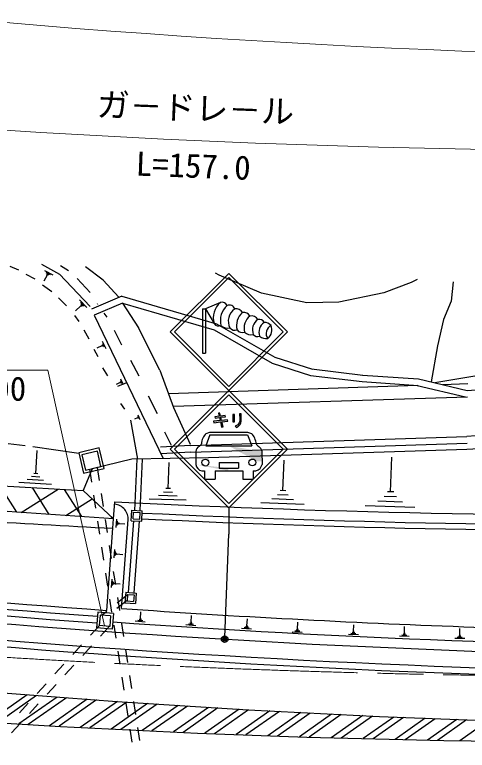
# Model space of a CAD drawing. Units: millimetres, scale not verified. Extents: x -1553829 to 1976667, y 20000 to 3795123.
# Drawn here: x 216488 to 250880, y 271087 to 327018 of the extents above; entities that cross this region are included whole.
import ezdxf
from ezdxf.enums import TextEntityAlignment as Align

# ---------------------------------------------------------------- set-up
doc = ezdxf.new("R2010")
doc.units = ezdxf.units.MM
doc.header["$LTSCALE"] = 1000
doc.header["$PDMODE"] = 32
doc.header["$PDSIZE"] = 500
doc.linetypes.add('CHAIN', pattern=[18.5, 12, -1.5, 3.5, -1.5])
for name, color, linetype, lineweight in [('M-BGD', 7, 'Continuous', 25), ('M-BMK', 2, 'CHAIN', 13), ('M-STR-HTXT', 7, 'Continuous', 13), ('M-STR-STRC', 7, 'Continuous', 25)]:
    doc.layers.add(name, color=color, linetype=linetype, lineweight=lineweight)
doc.styles.add('@ＭＳ ゴシック', font='')
doc.styles.add('ＭＳ ゴシック', font='')
doc.styles.get('@ＭＳ ゴシック').set_extended_font_data('@MS Gothic')
doc.styles.get('ＭＳ ゴシック').set_extended_font_data('MS Gothic')

msp = doc.modelspace()

# ---------------------------------------------------------------- hatches: boundary and pattern name
at = {"layer": 'M-STR-STRC'}
for points in [[(232094, 296155), (232047, 296386), (231710, 296350), (231694, 296451), (232016, 296491), (231965, 296712), (232076, 296731), (232126, 296502), (232490, 296546), (232501, 296448), (232157, 296404), (232210, 296171), (232669, 296225), (232687, 296122), (232228, 296073), (232323, 295673), (232212, 295654), (232119, 296056), (231618, 295997), (231605, 296100)], [(233076, 296621), (233188, 296621), (233186, 296065), (233076, 296067)], [(233568, 296067), (233584, 296155), (233584, 296295), (233582, 296672), (233692, 296670), (233696, 296156), (233690, 296107), (233683, 296038), (233667, 295970), (233643, 295913), (233612, 295856), (233576, 295808), (233525, 295751), (233470, 295711), (233409, 295673), (233350, 295643), (233253, 295724), (233352, 295778), (233435, 295842), (233498, 295913), (233540, 295985)], [(232761, 294229), (235280, 293815), (235279, 293824), (235278, 293832), (235276, 293840), (235274, 293849), (235272, 293857), (235270, 293866), (235268, 293874), (235266, 293882), (235263, 293890), (235261, 293899), (235258, 293907), (235255, 293915), (235252, 293923), (235249, 293931), (235245, 293939), (235242, 293946), (235238, 293954), (235235, 293962), (235231, 293970), (235227, 293977), (235223, 293985), (235218, 293992), (235280, 293815), (235282, 293071), (234799, 293049), (234797, 293054), (234796, 293058), (234794, 293062), (234793, 293067), (234791, 293071), (234789, 293075), (234787, 293079), (234786, 293084), (234784, 293088), (234782, 293092), (234779, 293096), (234777, 293100), (234775, 293104), (234773, 293108), (234770, 293112), (234768, 293116)], [(230243, 292815), (232714, 292549), (232713, 292339)]]:
    msp.add_hatch(color=256, dxfattribs=at).paths.add_polyline_path(points)

# ---------------------------------------------------------------- linework, layer by layer
at = {"layer": 'M-BGD'}
for p, q in [((216129, 307889), (216774, 307612)), ((218516, 308045), (219887, 307287)), ((219974, 307960), (220571, 307570)), ((217339, 307293), (218024, 306935)), ((218951, 307213), (218705, 306768)), ((218739, 307579), (219374, 307228)), ((218862, 307428), (219180, 307252)), ((218907, 307320), (219066, 307232)), ((218911, 307235), (218991, 307191)), ((219887, 307287), (222219, 304820)), ((221239, 306951), (222230, 305892)), ((218610, 306477), (219316, 305978)), ((219822, 305479), (220429, 304880)), ((224638, 305628), (222333, 304622)), ((224638, 305628), (231832, 303514)), ((221518, 304881), (221119, 304505)), ((221419, 305327), (221957, 304758)), ((221484, 304917), (221551, 304846)), ((221497, 305131), (221766, 304847)), ((221507, 305006), (221642, 304864)), ((224671, 305097), (222533, 304164)), ((222758, 305052), (222787, 305010)), ((224671, 305097), (225883, 303205)), ((224671, 305097), (231634, 303051)), ((223262, 304335), (223488, 304012)), ((221395, 303682), (221057, 304140)), ((222533, 304164), (227764, 293261)), ((227512, 300002), (225883, 303205)), ((231832, 303514), (236252, 300972)), ((222154, 302348), (221767, 303040)), ((224038, 303031), (224608, 301910)), ((231634, 303051), (236050, 300512)), ((270338, 302670), (248407, 299031)), ((223145, 302196), (223411, 301640)), ((223156, 302030), (223289, 301753)), ((222500, 301599), (222809, 301021)), ((223111, 301838), (222722, 301652)), ((223095, 301873), (223128, 301804)), ((223133, 301934), (223200, 301795)), ((236252, 300972), (239122, 300075)), ((225299, 300750), (225909, 299548)), ((236050, 300512), (238973, 299597)), ((223575, 299564), (223173, 300177)), ((227512, 300002), (228167, 298201)), ((239033, 300094), (242943, 299620)), ((224521, 299327), (224730, 298890)), ((238973, 299597), (242882, 299124)), ((242918, 299622), (247185, 299321)), ((247185, 299321), (250873, 298445)), ((250873, 298445), (270333, 299741)), ((224495, 299046), (224189, 298899)), ((224995, 299032), (224308, 298738)), ((224482, 299073), (224508, 299019)), ((224512, 299121), (224565, 299012)), ((224530, 299197), (224634, 298979)), ((247125, 298822), (228167, 298201)), ((242882, 299124), (247150, 298823)), ((247070, 298835), (250757, 297959)), ((250923, 298946), (249026, 298884)), ((228167, 298201), (228548, 297154)), ((226623, 298047), (227315, 296685)), ((250906, 297946), (228520, 297215)), ((224847, 297033), (224557, 297455)), ((225836, 296587), (225997, 296249)), ((225842, 296486), (225923, 296317)), ((225299, 296178), (225820, 293234)), ((225815, 296369), (225579, 296256)), ((225805, 296390), (225825, 296348)), ((225829, 296428), (225869, 296343)), ((266312, 295972), (250855, 294947)), ((227867, 295303), (228380, 294294)), ((229861, 294266), (250855, 294947)), ((266174, 294962), (250838, 293947)), ((217287, 294228), (215995, 294383)), ((229849, 294266), (227555, 294138)), ((229877, 293766), (250871, 294447)), ((221371, 293660), (217870, 294171)), ((218092, 292128), (218202, 293872)), ((222917, 294074), (221359, 293709)), ((221359, 293709), (221724, 292151)), ((222768, 293833), (221600, 293560)), ((223042, 292665), (222768, 293833)), ((223282, 292516), (222917, 294074)), ((229877, 293766), (227583, 293639)), ((250838, 293947), (231225, 293313)), ((221600, 293560), (221873, 292391)), ((225393, 293225), (222363, 292497)), ((231225, 293313), (225393, 293225)), ((225628, 289332), (225803, 293231)), ((226028, 289312), (226202, 293213)), ((236874, 290833), (236955, 293149)), ((245054, 290742), (245146, 293377)), ((221873, 292391), (223042, 292665)), ((222753, 292590), (222907, 291602)), ((228145, 290990), (228213, 292960)), ((218248, 292119), (217936, 292138)), ((222363, 292497), (221683, 290838)), ((221724, 292151), (223282, 292516)), ((222167, 292460), (222320, 291472)), ((219291, 291303), (216800, 291459)), ((218683, 291591), (217438, 291669)), ((218388, 291860), (217765, 291899)), ((216643, 289189), (215375, 291205)), ((216979, 289167), (219801, 290942)), ((219111, 289023), (217832, 291056)), ((221579, 288857), (220283, 290915)), ((228321, 290984), (227969, 290996)), ((237081, 290826), (236668, 290840)), ((224003, 288694), (199521, 290343)), ((221683, 290838), (224003, 288694)), ((222474, 290484), (222627, 289495)), ((223060, 290614), (223214, 289626)), ((228829, 290402), (227421, 290451)), ((228487, 290696), (227783, 290720)), ((237277, 290488), (236449, 290516)), ((245512, 290350), (244571, 290382)), ((245290, 290734), (244819, 290751)), ((220371, 288938), (222374, 290199)), ((224003, 288694), (224099, 289983)), ((229523, 290096), (226708, 290194)), ((238494, 289783), (235186, 289898)), ((237679, 290142), (236024, 290200)), ((245969, 289957), (244087, 290022)), ((225342, 288545), (225381, 289344)), ((225381, 289344), (226180, 289305)), ((225499, 288687), (225523, 289186)), ((225523, 289186), (226023, 289162)), ((225998, 288663), (226023, 289162)), ((226141, 288506), (226180, 289305)), ((246897, 289548), (243133, 289678)), ((223368, 288638), (223521, 287650)), ((223798, 288732), (223896, 288793)), ((223949, 287966), (224003, 288694)), ((224200, 288028), (224250, 288668)), ((224596, 281872), (225102, 288638)), ((225499, 288687), (225998, 288663)), ((222781, 288507), (222934, 287519)), ((224276, 288183), (224302, 288503)), ((224347, 288258), (224359, 288418)), ((224414, 288293), (224420, 288373)), ((224417, 288333), (224864, 288297)), ((225128, 283085), (225536, 288535)), ((225342, 288545), (226141, 288506)), ((225567, 283051), (225975, 288514)), ((223483, 281728), (223949, 287966)), ((223088, 286531), (223241, 285543)), ((223675, 286662), (223828, 285673)), ((224044, 285717), (224094, 286356)), ((224120, 285871), (224146, 286191)), ((224190, 285946), (224203, 286106)), ((224258, 285981), (224264, 286061)), ((224261, 286021), (224708, 285986)), ((223395, 284555), (223548, 283567)), ((223982, 284685), (224135, 283697)), ((223838, 283469), (223888, 284108)), ((223914, 283624), (223940, 283943)), ((223985, 283698), (223997, 283858)), ((224052, 283733), (224058, 283813)), ((224055, 283773), (224502, 283738)), ((224926, 283101), (224863, 282303)), ((224926, 283101), (225723, 283038)), ((225723, 283038), (225661, 282241)), ((223702, 282578), (223855, 281590)), ((225028, 282484), (224250, 281856)), ((225060, 282896), (224278, 282273)), ((224289, 282709), (224442, 281721)), ((225064, 282940), (225025, 282441)), ((225064, 282940), (225562, 282901)), ((225562, 282901), (225523, 282402)), ((224863, 282303), (225661, 282241)), ((225025, 282441), (225523, 282402)), ((222793, 281587), (222699, 280391)), ((223989, 281493), (222793, 281587)), ((222976, 281372), (222914, 280574)), ((223774, 281310), (222976, 281372)), ((223496, 281650), (223132, 281360)), ((223989, 281493), (223895, 280297)), ((226041, 281090), (226085, 281617)), ((229890, 280817), (229934, 281344)), ((223774, 281310), (223712, 280512)), ((226398, 280833), (225646, 280896)), ((226216, 280924), (225840, 280955)), ((226129, 281007), (225941, 281023)), ((226088, 281086), (225994, 281094)), ((229937, 280813), (229843, 280821)), ((234130, 280548), (234174, 281075)), ((237971, 280292), (237993, 280820)), ((222927, 280573), (222251, 279836)), ((223895, 280297), (222699, 280391)), ((223712, 280512), (222914, 280574)), ((223687, 280514), (223011, 279777)), ((224009, 280602), (224162, 279614)), ((224596, 280733), (224749, 279745)), ((230248, 280560), (229495, 280623)), ((230066, 280651), (229690, 280682)), ((229978, 280734), (229790, 280750)), ((234487, 280291), (233735, 280354)), ((234305, 280382), (233929, 280414)), ((234217, 280465), (234029, 280481)), ((234177, 280545), (234083, 280552)), ((238062, 280212), (237873, 280220)), ((238018, 280290), (237924, 280294)), ((242234, 280110), (242254, 280638)), ((246104, 279981), (246118, 280509)), ((250308, 279811), (250308, 280340)), ((238338, 280049), (237584, 280081)), ((238153, 280133), (237776, 280149)), ((242602, 279868), (241847, 279898)), ((242416, 279951), (242039, 279966)), ((242325, 280030), (242136, 280038)), ((242281, 280108), (242186, 280111)), ((246475, 279744), (245721, 279764)), ((246289, 279825), (245911, 279835)), ((246196, 279903), (246008, 279908)), ((246151, 279979), (246057, 279982)), ((250496, 279660), (250119, 279660)), ((250402, 279736), (250213, 279736)), ((250355, 279811), (250261, 279811)), ((221576, 279099), (220900, 278362)), ((250685, 279584), (249930, 279585)), ((222335, 279040), (221659, 278303)), ((224316, 278626), (224469, 277638)), ((224903, 278756), (225056, 277768)), ((220224, 277625), (219548, 276888)), ((220984, 277565), (220308, 276828)), ((224623, 276650), (224776, 275661)), ((225210, 276780), (225363, 275792)), ((218873, 276151), (218197, 275413)), ((219632, 276091), (218956, 275354)), ((217521, 274676), (216845, 273939)), ((224930, 274673), (225084, 273685)), ((225517, 274804), (225670, 273816)), ((218281, 274617), (217605, 273880)), ((216929, 273143), (216253, 272405)), ((225237, 272697), (225391, 271709)), ((225824, 272828), (225978, 271839))]:
    msp.add_line(p, q, dxfattribs=at)
for points in [[(224390, 305546), (223208, 306840), (221868, 307854)], [(247066, 306882), (246614, 306653), (244550, 305861), (241116, 305170), (238693, 305122), (235249, 305835), (232025, 307224), (231738, 307375)], [(249805, 306714), (249653, 305248), (249072, 303837), (248615, 301829), (248125, 299098)]]:
    msp.add_lwpolyline(points, dxfattribs=at)
for centre, radius, start, end in [((211419, 2029875), 1765248, 274.21554, 274.21554), ((264128, 1076693), 787000, 265.88396, 266.90838), ((224003, 288694), 1100, 354.3281, 85.7259), ((264128, 1076693), 787728, 267.08728, 270.81783), ((264128, 1076693), 788918, 267.24077, 270.81783), ((264128, 1076693), 788478, 267.24079, 270.81783), ((264128, 1076693), 789750, 266.30586, 267.08379), ((280079, 1075303), 798441, 260.72375, 269.86783), ((280079, 1075303), 796091, 261.76596, 265.8717), ((280079, 1075303), 798941, 260.72375, 269.86785), ((280079, 1075303), 797191, 261.6889, 269.67283), ((280079, 1075303), 796591, 261.7745, 265.87149), ((280079, 1075303), 795591, 262.41003, 265.92067), ((280050, 1075864), 795927, 266.00485, 267.88021), ((280079, 1075303), 796441, 265.95788, 269.67111), ((280067, 1076263), 796325, 267.88009, 269.66995)]:
    msp.add_arc(centre, radius, start, end, dxfattribs=at)
at = {"layer": 'M-BMK'}
for start, end in [(266.16251, 267.59491), (267.59491, 269.0273), (269.0273, 270.40598)]:
    msp.add_arc((264128, 1076693), 800000, start, end, dxfattribs=at)
at = {"layer": 'M-STR-HTXT'}
for p, q in [((200000, 300000), (219000, 300000)), ((219000, 300000), (223313, 280543))]:
    msp.add_line(p, q, dxfattribs=at)
for centre, radius, start, end in [((279848, 1073722), 750044, 254.90865, 267.95928), ((264128, 1076693), 760000, 261.80087, 273.07136)]:
    msp.add_arc(centre, radius, start, end, dxfattribs=at)
at = {"layer": 'M-STR-STRC'}
for p, q in [((232761, 307350), (228306, 302895)), ((237215, 302895), (232761, 307350)), ((232761, 307032), (228624, 302895)), ((236897, 302895), (232761, 307032)), ((232118, 305138), (230994, 304645)), ((230769, 304645), (230769, 301286)), ((230769, 304645), (230994, 304645)), ((230994, 304645), (230994, 301286)), ((230994, 304645), (231648, 303534)), ((228306, 302895), (232761, 298440)), ((228624, 302895), (232761, 298758)), ((232761, 298440), (237215, 302895)), ((232761, 298758), (236897, 302895)), ((230769, 301286), (230994, 301286)), ((232761, 298440), (228306, 293986)), ((232761, 298122), (228624, 293986)), ((237215, 293986), (232761, 298440)), ((236897, 293986), (232761, 298122)), ((228548, 297154), (229819, 294374)), ((232016, 296491), (231694, 296451)), ((231694, 296451), (231710, 296350)), ((232076, 296731), (231965, 296712)), ((231965, 296712), (232016, 296491)), ((232126, 296502), (232076, 296731)), ((232490, 296546), (232126, 296502)), ((232157, 296404), (232501, 296448)), ((232501, 296448), (232490, 296546)), ((233076, 296621), (233076, 296067)), ((233188, 296621), (233076, 296621)), ((233186, 296065), (233188, 296621)), ((233582, 296672), (233584, 296295)), ((233692, 296670), (233582, 296672)), ((233696, 296156), (233692, 296670)), ((232094, 296155), (231605, 296100)), ((231605, 296100), (231618, 295997)), ((231618, 295997), (232119, 296056)), ((231710, 296350), (232047, 296386)), ((232047, 296386), (232094, 296155)), ((232119, 296056), (232212, 295654)), ((232210, 296171), (232157, 296404)), ((232669, 296225), (232210, 296171)), ((232228, 296073), (232687, 296122)), ((232323, 295673), (232228, 296073)), ((232687, 296122), (232669, 296225)), ((233076, 296067), (233186, 296065)), ((233498, 295913), (233435, 295842)), ((233540, 295985), (233498, 295913)), ((233568, 296067), (233540, 295985)), ((233584, 296155), (233568, 296067)), ((233584, 296295), (233584, 296155)), ((233612, 295856), (233643, 295913)), ((233643, 295913), (233667, 295970)), ((233667, 295970), (233683, 296038)), ((233683, 296038), (233690, 296107)), ((233690, 296107), (233696, 296156)), ((232212, 295654), (232323, 295673)), ((233352, 295778), (233253, 295724)), ((233253, 295724), (233350, 295643)), ((233350, 295643), (233409, 295673)), ((233435, 295842), (233352, 295778)), ((233409, 295673), (233470, 295711)), ((233470, 295711), (233525, 295751)), ((233525, 295751), (233576, 295808)), ((233576, 295808), (233612, 295856)), ((231328, 295065), (231015, 294225)), ((231032, 295175), (231327, 295275)), ((231327, 295275), (234187, 295282)), ((231328, 295065), (234187, 295072)), ((234187, 295282), (234482, 295184)), ((234187, 295072), (234504, 294233)), ((231015, 294225), (234504, 294233)), ((228306, 293986), (232761, 289531)), ((228624, 293986), (232761, 289849)), ((230240, 293803), (230243, 292815)), ((232761, 289531), (237215, 293986)), ((232761, 289849), (236897, 293986)), ((235280, 293815), (235283, 292828)), ((232027, 292967), (233497, 292971)), ((232027, 292967), (232028, 292547)), ((232028, 292547), (233498, 292551)), ((233497, 292971), (233498, 292551)), ((230704, 292334), (230919, 292334)), ((230919, 292334), (230920, 291704)), ((231714, 292336), (233814, 292342)), ((231714, 292336), (231715, 291706)), ((233814, 292342), (233815, 291712)), ((234609, 292343), (234824, 292344)), ((234609, 292343), (234610, 291713)), ((230920, 291704), (231715, 291706)), ((233815, 291712), (234610, 291713)), ((232761, 289531), (232761, 287531)), ((232449, 279687), (232761, 287531)), ((217442, 275311), (214472, 273226)), ((218147, 275256), (215192, 273182)), ((219716, 275136), (216796, 273086)), ((220423, 275083), (217518, 273043)), ((221999, 274967), (219128, 272952)), ((222709, 274916), (219854, 272911)), ((224290, 274804), (221470, 272824)), ((225003, 274755), (222198, 272786)), ((226590, 274647), (223820, 272703)), ((227305, 274600), (224551, 272666)), ((228898, 274496), (226180, 272588)), ((229616, 274451), (226914, 272554)), ((231215, 274352), (228549, 272480)), ((231936, 274308), (229286, 272447)), ((233541, 274213), (230927, 272378)), ((234265, 274171), (231667, 272348)), ((235876, 274081), (233315, 272283)), ((236603, 274041), (234058, 272255)), ((238220, 273955), (235713, 272195)), ((238949, 273917), (236459, 272169)), ((240573, 273836), (238120, 272113)), ((241305, 273800), (238869, 272089)), ((242936, 273723), (240537, 272039)), ((243671, 273689), (241290, 272017)), ((245307, 273616), (242965, 271971)), ((246045, 273585), (243720, 271952)), ((247689, 273517), (245402, 271911)), ((248430, 273487), (246160, 271893)), ((250080, 273424), (247849, 271858)), ((250823, 273396), (248611, 271843)), ((252480, 273337), (250307, 271812))]:
    msp.add_line(p, q, dxfattribs=at)
for centre, radius in [((230977, 292965), 262), ((234547, 292973), 262), ((232443, 279537), 150), ((232443, 279537), 120), ((232443, 279537), 90), ((232443, 279537), 60), ((232443, 279537), 30)]:
    msp.add_circle(centre, radius, dxfattribs=at)
for centre, radius, start, end in [((233058, 303993), 1482, 129.3622, 198.0332), ((233643, 303755), 1529, 131.2998, 193.7336), ((232238, 304720), 436, 24.9806, 106.0993), ((232802, 304510), 428, 17.8526, 113.2273), ((233826, 303719), 1109, 123.7159, 207.8775), ((233314, 304092), 560, 30.1973, 100.6781), ((234635, 303383), 1297, 130.2253, 194.8376), ((233903, 303865), 520, 27.144, 101.7599), ((235061, 303194), 1144, 127.459, 195.3931), ((234486, 303551), 564, 31.0417, 102.3241), ((235498, 303057), 946, 123.9938, 201.793), ((235073, 303467), 389, 21.4115, 105.5148), ((231977, 303730), 383, 210.8581, 298.0021), ((232677, 303927), 746, 225.8422, 283.018), ((233215, 303490), 470, 218.0927, 290.7675), ((235916, 302880), 873, 123.4206, 200.6115), ((235506, 303025), 589, 37.8242, 96.9766), ((236252, 302791), 658, 115.2882, 216.6249), ((235190, 303056), 848, 309.0465, 22.8666), ((233769, 303325), 475, 215.3242, 293.536), ((234443, 303350), 668, 223.5236, 285.3366), ((234946, 302954), 410, 217.1608, 291.6994), ((235603, 303174), 786, 230.009, 278.8512), ((231940, 294296), 1264, 135.9115, 175.9173), ((233578, 294300), 1264, 3.6185, 44.3673), ((230033, 294757), 746, 310.2617, 330.1515), ((235476, 294755), 739, 210.5513, 229.6164), ((230692, 293771), 453, 113.1, 175.9937), ((234794, 293745), 492, 8.2525, 65.529), ((230818, 292905), 582, 188.8263, 258.7533), ((234707, 292914), 582, 281.5255, 351.4525), ((280079, 1075303), 802441, 260.72374, 269.86793), ((264128, 1076693), 805000, 266.26354, 271.00364)]:
    msp.add_arc(centre, radius, start, end, dxfattribs=at)
msp.add_point((232443, 279537), dxfattribs=at)

# ---------------------------------------------------------------- texts
at = {"layer": 'M-STR-HTXT', "style": 'ＭＳ ゴシック'}
msp.add_text('ガ－ドレ－ル', height=1833, rotation=357.813, dxfattribs=at).set_placement((230169, 318453), align=Align.BOTTOM_CENTER)
at = {"layer": 'M-STR-HTXT', "style": '@ＭＳ ゴシック'}
msp.add_text('L=157.0', height=1833, rotation=357.813, dxfattribs=at).set_placement((230093, 316454), align=Align.TOP_CENTER)
at = {"layer": 'M-STR-HTXT', "style": 'ＭＳ ゴシック'}
msp.add_text('L=17.0\u3000Φ600', height=1833, dxfattribs=at).set_placement((209500, 299500), align=Align.TOP_CENTER)

doc.saveas('drawing.dxf')
